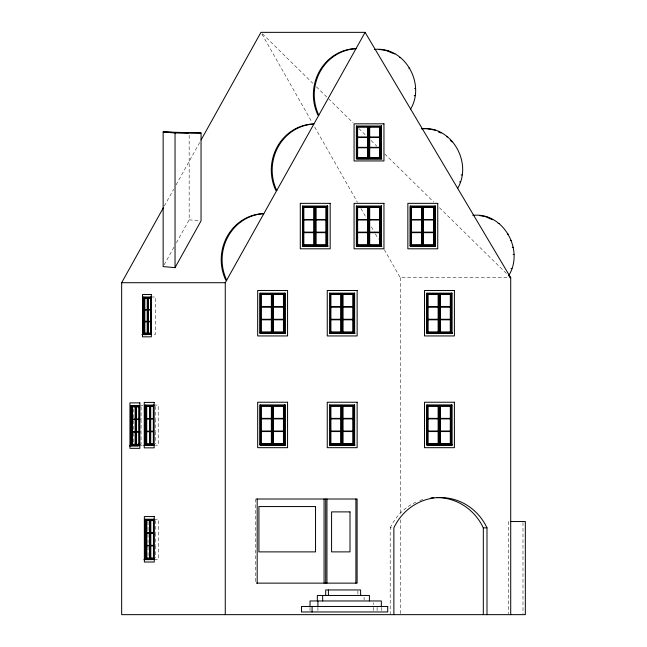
<?xml version="1.0" encoding="UTF-8"?>
<svg xmlns="http://www.w3.org/2000/svg" width="647" height="647" viewBox="0 0 647 647"><rect width="100%" height="100%" fill="white"/><g stroke="black" fill="none" stroke-linecap="round" stroke-linejoin="round"><path stroke-width="0.49" stroke-dasharray="3.23 2.43" d="M164.33 206.013L173.655 189.264M176.105 184.856L199.648 142.542M164.136 264.833L173.946 247.186M176.405 242.771L189.167 219.826L189.167 134.018M384.326 249.661L400.242 277.7L508.801 277.7M151.228 297.013L155.498 297.013L155.498 334.337L152.724 334.337M153.946 405.071L158.208 405.071L158.208 445.176L155.458 445.176M140.496 405.548L143.06 405.548M139.841 444.319L141.062 444.319L141.062 432.204M140.496 445.662L142.203 445.662M154.051 519.242L158.313 519.242L158.313 559.348L154.9 559.348M390.198 614.65L390.198 527.855L392.955 527.855M189.167 219.826L200.06 220.797M262.391 33.765L312.776 83.261M316.375 86.795L353.084 122.857M358.842 128.51L366.04 135.579M371.079 140.528L376.837 146.19M384.747 153.962L433.692 202.042M439.45 207.703L506.391 273.455M261.946 34.105L312.194 122.606M314.677 126.982L357.459 202.341M360.945 208.48L366.412 218.112M371.394 226.879L374.872 233.009M375.373 233.89L378.358 239.147M522.986 522.533L522.986 613.647M508.348 521.531L508.348 613.647M400.242 277.7L400.242 514.777M400.242 519.816L400.242 614.65M381.35 607.379L381.35 611.051M377.104 607.379L377.104 611.051M373.473 602.802L373.473 604.63M373.473 607.379L373.473 611.965M364.091 597.294L364.091 600.044M357.904 590.881L357.904 594.544M317.912 607.379L317.912 611.051M310.034 607.379L310.034 611.051M255.549 499.015L255.549 583.141M155.466 520.576L155.466 532.699M155.466 533.233L155.466 545.348M155.466 545.89L155.466 558.005M155.361 406.413L155.361 418.528M155.361 419.062L155.361 431.185M155.361 431.719L155.361 443.842M148.034 521.587L148.034 531.688M148.034 534.244L148.034 544.345M148.034 546.893L148.034 555.991M141.062 406.89L141.062 419.013M141.062 419.547L141.062 431.662M133.63 408.912L133.63 418.002M133.63 420.558L133.63 430.659M133.63 433.207L133.63 443.308M390.198 527.855A54.227 51.889 -90 0 1 417.04 501.627M419.733 500.56A54.227 51.889 -90 0 1 423.421 499.379"/><path stroke-width="0.97" d="M410.643 109.06C425.758 83.698 404.731 46.058 374.346 49.463M457.664 188.277C472.779 162.915 451.752 125.283 421.367 128.688L429.01 128.802M472.811 215.362C503.212 211.965 524.207 249.596 509.1 274.959M510.305 521.531L525.34 521.531L525.34 614.65L121.66 614.65L121.66 282.707L163.351 207.776M201.12 139.898L260.951 32.35L365.094 32.35L510.709 277.7L510.709 614.65M175.038 267.648L201.047 220.886L201.047 133.007L163.149 131.956L163.149 266.596L175.038 267.648L175.038 133.007L163.149 131.956L172.159 132.32M226.685 280.183A45.702 43.131 -85.8 0 1 263.798 213.728L262.933 213.647A45.719 43.139 -85.8 0 0 225.795 280.151L226.701 280.151M276.754 190.525A45.702 43.123 -85.8 0 1 313.868 124.07L313.011 123.998A45.719 43.139 -85.8 0 0 275.865 190.493L276.77 190.493M355.979 48.711L355.09 48.646A45.719 43.139 -85.8 0 0 317.952 115.15L318.825 115.19A45.702 43.123 -85.8 0 1 355.947 48.727L355.987 48.646M225.269 614.65L225.269 282.707L365.094 32.35M139.34 445.395L137.819 445.929L129.562 445.929L131.39 444.853L139.647 444.853M153.638 444.91L152.11 445.443L143.852 445.443L145.68 444.376L153.946 444.376M153.743 559.081L152.223 559.615L143.957 559.615L145.793 558.539L154.051 558.539M150.921 334.095C149.594 334.928 137.649 334.685 143.545 334.095L143.844 333.593L151.228 333.593M379.174 49.593L381.989 49.576M381.107 49.649L388.621 51.04M394.015 53.798L394.896 53.733M399.749 57.632L400.639 57.567M408.864 68.21L409.745 68.137M414.662 88.582L415.544 88.518M414.209 95.716L415.091 95.651M435.633 130.257L428.12 128.866M446.77 136.857L447.659 136.784M452.657 141.644L451.776 141.709L450.344 140.326M461.23 174.941L462.112 174.876M459.572 181.864L460.462 181.791M480.454 215.475L479.564 215.548L487.078 216.939M498.214 223.53L499.096 223.466M507.329 234.109L508.21 234.036M510.41 240.498L511.292 240.433M512.359 247.364L513.249 247.3M513.12 254.481L514.009 254.417M511.017 268.537L511.906 268.473M357.435 127.103L367.957 127.103L367.957 137.002L357.435 137.002M175.038 133.007L201.047 133.007M357.435 137.439L367.957 137.439L367.957 147.338L357.435 147.338M357.435 147.775L367.957 147.775L367.957 157.674L357.435 157.674M303.645 207.363L314.167 207.363L314.167 219.479L303.645 219.479M357.435 207.363L367.957 207.363L367.957 219.479L357.435 219.479M423.3 207.363L433.822 207.363L433.822 219.479L423.3 219.479M303.645 220.012L314.167 220.012L314.167 232.136L303.645 232.136M357.435 220.012L367.957 220.012L367.957 232.136L357.435 232.136M423.3 220.012L433.822 220.012L433.822 232.136L423.3 232.136M303.645 232.669L314.167 232.669L314.167 244.792L303.645 244.792M357.435 232.669L367.957 232.669L367.957 244.792L357.435 244.792M423.3 232.669L433.822 232.669L433.822 244.792L423.3 244.792M509.804 277.7L510.709 277.7L508.55 275.582M121.66 282.707L225.269 282.707M329.558 293.156L354.645 293.156L354.645 333.262L329.558 333.262M261.04 294.49L271.57 294.49L271.57 306.613L261.04 306.613M427.877 294.49L438.407 294.49L438.407 306.613L427.877 306.613M151.228 297.013L143.238 297.013L143.238 334.337L151.228 334.337M261.04 307.147L271.57 307.147L271.57 319.27L261.04 319.27M427.877 307.147L438.407 307.147L438.407 319.27L427.877 319.27M261.04 319.804L271.57 319.804L271.57 331.927L261.04 331.927M427.877 319.804L438.407 319.804L438.407 331.927L427.877 331.927M329.558 332.461L354.459 332.461L355.025 333.528L330.116 333.528L329.647 332.995M329.558 404.909L354.645 404.909L354.645 445.015L329.558 445.015M153.946 405.071L145.074 405.071L145.074 445.176L153.946 445.176M139.647 405.548L130.775 405.548L130.775 445.662L139.647 445.662M153.695 405.871L149.934 405.871L149.934 444.376M261.04 406.243L271.57 406.243L271.57 418.366L261.04 418.366M427.877 406.243L438.407 406.243L438.407 418.366L427.877 418.366M139.841 406.89L131.802 406.89L131.802 419.013L139.841 419.013M261.04 418.9L271.57 418.9L271.57 431.015L261.04 431.015M427.877 418.9L438.407 418.9L438.407 431.015L427.877 431.015M139.841 419.547L131.802 419.547L131.802 431.662L139.841 431.662M261.04 431.557L271.57 431.557L271.57 443.672L261.04 443.672M427.877 431.557L438.407 431.557L438.407 443.672L427.877 443.672M139.841 432.204L131.802 432.204L131.802 444.319L139.841 444.319M329.558 444.206L354.459 444.206L355.025 445.282L330.116 445.282L329.647 444.748M256.552 499.015L357.104 499.015L357.104 583.141L256.552 583.141M154.051 519.242L145.179 519.242L145.179 559.348L154.051 559.348M153.8 520.042L150.039 520.042L150.039 558.539M436.757 497.559A54.227 51.889 -90 0 1 483.317 527.855L486.997 527.855L486.997 614.65M176.162 132.481L188.164 132.967M387.731 51.105L393.117 53.41M438.342 131.867L441.036 133.023M487.094 217.392L492.48 219.697M483.317 527.855L483.317 614.65M451.727 293.156L451.727 333.262M451.727 404.909L451.727 445.015M450.983 332.461L450.983 293.956L439.653 293.956L439.653 332.461M450.983 444.206L450.983 405.709L439.653 405.709L439.653 444.206M450.296 294.49L450.296 306.613M450.296 307.147L450.296 319.27M450.296 319.804L450.296 331.927M450.296 406.243L450.296 418.366M450.296 418.9L450.296 431.015M450.296 431.557L450.296 443.672M440.146 294.49L440.146 306.613M440.146 307.147L440.146 319.27M440.146 319.804L440.146 331.927M440.146 406.243L440.146 418.366M440.146 418.9L440.146 431.015M440.146 431.557L440.146 443.672M438.901 332.461L438.901 293.956L427.57 293.956L427.57 332.461M438.901 444.206L438.901 405.709L427.57 405.709L427.57 444.206M438.221 294.49L438.221 306.613M438.221 307.147L438.221 319.27M438.221 319.804L438.221 331.927M438.221 406.243L438.221 418.366M438.221 418.9L438.221 431.015M438.221 431.557L438.221 443.672M435.067 206.021L435.067 246.127M434.323 245.326L434.323 206.83L422.984 206.83L422.984 245.326M433.636 207.363L433.636 219.479M433.636 220.012L433.636 232.136M433.636 232.669L433.636 244.792M428.071 294.49L428.071 306.613M428.071 307.147L428.071 319.27M428.071 319.804L428.071 331.927M428.071 406.243L428.071 418.366M428.071 418.9L428.071 431.015M428.071 431.557L428.071 443.672M427.012 293.156L427.012 333.262M427.012 404.909L427.012 445.015M423.486 207.363L423.486 219.479M423.486 220.012L423.486 232.136M423.486 232.669L423.486 244.792M422.24 245.326L422.24 206.83L410.91 206.83L410.91 245.326M421.553 207.363L421.553 219.479M421.553 220.012L421.553 232.136M421.553 232.669L421.553 244.792M411.403 207.363L411.403 219.479M411.403 220.012L411.403 232.136M411.403 232.669L411.403 244.792M410.344 206.021L410.344 246.127M393.877 614.65L393.877 527.855A54.227 51.889 -90 0 1 440.437 497.559A54.227 51.889 -90 0 1 486.997 527.855M381.277 126.011L381.277 158.766M381.277 206.021L381.277 246.127M381.35 606.465L381.35 600.966L310.034 600.966L310.034 606.465M380.533 158.111L380.533 126.666L369.202 126.666L369.202 158.111M380.533 245.326L380.533 206.83L369.202 206.83L369.202 245.326M379.846 127.103L379.846 137.002M379.846 137.439L379.846 147.338M379.846 147.775L379.846 157.674M379.846 207.363L379.846 219.479M379.846 220.012L379.846 232.136M379.846 232.669L379.846 244.792M369.696 127.103L369.696 137.002M369.696 137.439L369.696 147.338M369.696 147.775L369.696 157.674M369.696 207.363L369.696 219.479M369.696 220.012L369.696 232.136M369.696 232.669L369.696 244.792M369.413 600.966L369.413 595.458L317.353 595.458L317.353 600.966M368.45 158.111L368.45 126.666L357.12 126.666L357.12 158.111M368.45 245.326L368.45 206.83L357.12 206.83L357.12 245.326M367.771 127.103L367.771 137.002M367.771 137.439L367.771 147.338M367.771 147.775L367.771 157.674M367.771 207.363L367.771 219.479M367.771 220.012L367.771 232.136M367.771 232.669L367.771 244.792M360.622 595.458L360.622 589.959L325.7 589.959L325.7 595.458M357.621 127.103L357.621 137.002M357.621 137.439L357.621 147.338M357.621 147.775L357.621 157.674M357.621 207.363L357.621 219.479M357.621 220.012L357.621 232.136M357.621 232.669L357.621 244.792M356.562 126.011L356.562 158.766M356.562 206.021L356.562 246.127M355.899 499.015L355.899 583.141M354.459 293.156L354.459 333.262M354.459 404.909L354.459 445.015M353.715 332.461L353.715 293.956L342.384 293.956L342.384 332.461M353.715 444.206L353.715 405.709L342.384 405.709L342.384 444.206M353.027 294.49L353.027 306.613M353.027 307.147L353.027 319.27M353.027 319.804L353.027 331.927M353.027 406.243L353.027 418.366M353.027 418.9L353.027 431.015M353.027 431.557L353.027 443.672M342.878 294.49L342.878 306.613M342.878 307.147L342.878 319.27M342.878 319.804L342.878 331.927M342.878 406.243L342.878 418.366M342.878 418.9L342.878 431.015M342.878 431.557L342.878 443.672M341.632 332.461L341.632 293.956L330.302 293.956L330.302 332.461M341.632 444.206L341.632 405.709L330.302 405.709L330.302 444.206M340.953 294.49L340.953 306.613M340.953 307.147L340.953 319.27M340.953 319.804L340.953 331.927M340.953 406.243L340.953 418.366M340.953 418.9L340.953 431.015M340.953 431.557L340.953 443.672M330.803 294.49L330.803 306.613M330.803 307.147L330.803 319.27M330.803 319.804L330.803 331.927M330.803 406.243L330.803 418.366M330.803 418.9L330.803 431.015M330.803 431.557L330.803 443.672M329.744 293.156L329.744 333.262M329.744 404.909L329.744 445.015M328.409 589.959L328.409 595.458M327.495 206.021L327.495 246.127M326.953 499.015L326.953 583.141M326.743 245.326L326.743 206.83L315.412 206.83L315.412 245.326M326.064 207.363L326.064 219.479M326.064 220.012L326.064 232.136M326.064 232.669L326.064 244.792M325.7 499.015L325.7 583.141M324.066 499.015L324.066 583.141M322.667 595.458L322.667 600.966M317.912 600.966L317.912 606.465M315.914 207.363L315.914 219.479M315.914 220.012L315.914 232.136M315.914 232.669L315.914 244.792M314.668 245.326L314.668 206.83L303.33 206.83L303.33 245.326M313.981 207.363L313.981 219.479M313.981 220.012L313.981 232.136M313.981 232.669L313.981 244.792M312.08 606.465L312.08 611.965M303.831 207.363L303.831 219.479M303.831 220.012L303.831 232.136M303.831 232.669L303.831 244.792M302.772 206.021L302.772 246.127M284.89 293.156L284.89 333.262M284.89 404.909L284.89 445.015M284.146 332.461L284.146 293.956L272.808 293.956L272.808 332.461M284.146 444.206L284.146 405.709L272.808 405.709L272.808 444.206M283.459 294.49L283.459 306.613M283.459 307.147L283.459 319.27M283.459 319.804L283.459 331.927M283.459 406.243L283.459 418.366M283.459 418.9L283.459 431.015M283.459 431.557L283.459 443.672M273.309 294.49L273.309 306.613M273.309 307.147L273.309 319.27M273.309 319.804L273.309 331.927M273.309 406.243L273.309 418.366M273.309 418.9L273.309 431.015M273.309 431.557L273.309 443.672M272.063 332.461L272.063 293.956L260.733 293.956L260.733 332.461M272.063 444.206L272.063 405.709L260.733 405.709L260.733 444.206M271.376 294.49L271.376 306.613M271.376 307.147L271.376 319.27M271.376 319.804L271.376 331.927M271.376 406.243L271.376 418.366M271.376 418.9L271.376 431.015M271.376 431.557L271.376 443.672M261.226 294.49L261.226 306.613M261.226 307.147L261.226 319.27M261.226 319.804L261.226 331.927M261.226 406.243L261.226 418.366M261.226 418.9L261.226 431.015M261.226 431.557L261.226 443.672M260.175 293.156L260.175 333.262M260.175 404.909L260.175 445.015M257.183 499.015L257.183 583.141M153.436 519.242L153.436 559.348M153.331 405.071L153.331 445.176M151.01 333.593L151.01 297.757L147.645 297.757L147.645 333.593M150.816 520.576L150.816 532.699M150.816 533.233L150.816 545.348M150.816 545.89L150.816 558.005M150.711 406.413L150.711 418.528M150.711 419.062L150.711 431.185M150.711 431.719L150.711 443.842M150.622 297.013L150.622 334.337M150.104 406.413L150.104 418.528M150.104 419.062L150.104 431.185M150.104 431.719L150.104 443.842M149.797 558.539L149.797 520.042L146.036 520.042L146.036 558.539M149.692 444.376L149.692 405.871L145.931 405.871L145.931 444.376M149.522 406.413L149.522 418.528M149.522 419.062L149.522 431.185M149.522 431.719L149.522 443.842M148.406 298.259L148.406 309.541M148.406 310.034L148.406 321.316M148.406 321.818L148.406 333.1M147.799 298.259L147.799 309.541M147.799 310.034L147.799 321.316M147.799 321.818L147.799 333.1M147.427 333.593L147.427 297.757L144.071 297.757L144.071 333.593M147.281 298.259L147.281 309.541M147.281 310.034L147.281 321.316M147.281 321.818L147.281 333.1M146.812 520.576L146.812 532.699M146.812 533.233L146.812 545.348M146.812 545.89L146.812 558.005M146.707 406.413L146.707 418.528M146.707 419.062L146.707 431.185M146.707 431.719L146.707 443.842M145.68 405.071L145.68 445.176M145.793 519.242L145.793 559.348M144.823 298.259L144.823 309.541M144.823 310.034L144.823 321.316M144.823 321.818L144.823 333.1M143.844 297.013L143.844 334.337M139.396 444.853L139.396 406.356L135.644 406.356L135.644 444.853M139.234 406.89L139.234 419.013M139.234 419.547L139.234 431.662M139.234 432.204L139.234 444.319M139.032 405.548L139.032 445.662M136.412 406.89L136.412 419.013M136.412 419.547L136.412 431.662M136.412 432.204L136.412 444.319M135.805 406.89L135.805 419.013M135.805 419.547L135.805 431.662M135.805 432.204L135.805 444.319M135.393 444.853L135.393 406.356L131.632 406.356L131.632 444.853M135.231 406.89L135.231 419.013M135.231 419.547L135.231 431.662M135.231 432.204L135.231 444.319M132.409 406.89L132.409 419.013M132.409 419.547L132.409 431.662M132.409 432.204L132.409 444.319M131.39 405.548L131.39 445.662M430.983 497.891A54.227 51.889 -90 0 1 433.87 497.64M383.954 123.828L354.071 123.828L354.071 160.949L383.954 160.949L383.954 123.828M381.463 126.011L356.376 126.011L356.376 158.766L381.463 158.766L381.463 126.011M380.032 127.103L369.51 127.103L369.51 137.002L380.032 137.002L380.032 127.103M380.032 137.439L369.51 137.439L369.51 147.338L380.032 147.338L380.032 137.439M380.032 147.775L369.51 147.775L369.51 157.674L380.032 157.674L380.032 147.775M381.277 158.111L356.376 158.111L356.934 158.984L381.843 158.984L381.277 158.111M330.172 203.352L300.281 203.352L300.281 248.804L330.172 248.804L330.172 203.352M383.954 203.352L354.071 203.352L354.071 248.804L383.954 248.804L383.954 203.352M437.744 203.352L407.853 203.352L407.853 248.804L437.744 248.804L437.744 203.352M327.681 206.021L302.586 206.021L302.586 246.127L327.681 246.127L327.681 206.021M381.463 206.021L356.376 206.021L356.376 246.127L381.463 246.127L381.463 206.021M435.253 206.021L410.158 206.021L410.158 246.127L435.253 246.127L435.253 206.021M326.25 207.363L315.72 207.363L315.72 219.479L326.25 219.479L326.25 207.363M380.032 207.363L369.51 207.363L369.51 219.479L380.032 219.479L380.032 207.363M421.739 207.363L411.217 207.363L411.217 219.479L421.739 219.479L421.739 207.363M326.25 220.012L315.72 220.012L315.72 232.136L326.25 232.136L326.25 220.012M380.032 220.012L369.51 220.012L369.51 232.136L380.032 232.136L380.032 220.012M421.739 220.012L411.217 220.012L411.217 232.136L421.739 232.136L421.739 220.012M326.25 232.669L315.72 232.669L315.72 244.792L326.25 244.792L326.25 232.669M380.032 232.669L369.51 232.669L369.51 244.792L380.032 244.792L380.032 232.669M421.739 232.669L411.217 232.669L411.217 244.792L421.739 244.792L421.739 232.669M327.495 245.326L302.586 245.326L303.144 246.394L328.053 246.394L327.495 245.326M381.277 245.326L356.376 245.326L356.934 246.394L381.843 246.394L381.277 245.326M435.067 245.326L410.158 245.326L410.724 246.394L435.625 246.394L435.067 245.326M287.567 290.479L257.684 290.479L257.684 335.939L287.567 335.939L287.567 290.479M357.136 290.479L327.253 290.479L327.253 335.939L357.136 335.939L357.136 290.479M454.404 290.479L424.521 290.479L424.521 335.939L454.404 335.939L454.404 290.479M285.076 293.156L259.981 293.156L259.981 333.262L285.076 333.262L285.076 293.156M451.913 293.156L426.826 293.156L426.826 333.262L451.913 333.262L451.913 293.156M151.358 294.522L142.502 294.522L142.502 336.828L151.358 336.828L151.358 294.522M283.645 294.49L273.123 294.49L273.123 306.613L283.645 306.613L283.645 294.49M341.139 294.49L330.609 294.49L330.609 306.613L341.139 306.613L341.139 294.49M353.213 294.49L342.692 294.49L342.692 306.613L353.213 306.613L353.213 294.49M450.482 294.49L439.96 294.49L439.96 306.613L450.482 306.613L450.482 294.49M150.856 298.259L144.216 298.259L144.216 309.541L150.856 309.541L150.856 298.259M283.645 307.147L273.123 307.147L273.123 319.27L283.645 319.27L283.645 307.147M341.139 307.147L330.609 307.147L330.609 319.27L341.139 319.27L341.139 307.147M353.213 307.147L342.692 307.147L342.692 319.27L353.213 319.27L353.213 307.147M450.482 307.147L439.96 307.147L439.96 319.27L450.482 319.27L450.482 307.147M150.856 310.034L144.216 310.034L144.216 321.316L150.856 321.316L150.856 310.034M283.645 319.804L273.123 319.804L273.123 331.927L283.645 331.927L283.645 319.804M341.139 319.804L330.609 319.804L330.609 331.927L341.139 331.927L341.139 319.804M353.213 319.804L342.692 319.804L342.692 331.927L353.213 331.927L353.213 319.804M450.482 319.804L439.96 319.804L439.96 331.927L450.482 331.927L450.482 319.804M150.856 321.818L144.216 321.818L144.216 333.1L150.856 333.1L150.856 321.818M284.89 332.461L259.981 332.461L260.547 333.528L285.448 333.528L284.89 332.461M451.727 332.461L426.826 332.461L427.384 333.528L452.293 333.528L451.727 332.461M287.567 402.232L257.684 402.232L257.684 447.684L287.567 447.684L287.567 402.232M357.136 402.232L327.253 402.232L327.253 447.684L357.136 447.684L357.136 402.232M454.404 402.232L424.521 402.232L424.521 447.684L454.404 447.684L454.404 402.232M154.156 402.402L144.249 402.402L144.249 447.853L154.156 447.853L154.156 402.402M139.865 402.879L129.95 402.879L129.95 448.331L139.865 448.331L139.865 402.879M285.076 404.909L259.981 404.909L259.981 445.015L285.076 445.015L285.076 404.909M451.913 404.909L426.826 404.909L426.826 445.015L451.913 445.015L451.913 404.909M283.645 406.243L273.123 406.243L273.123 418.366L283.645 418.366L283.645 406.243M341.139 406.243L330.609 406.243L330.609 418.366L341.139 418.366L341.139 406.243M353.213 406.243L342.692 406.243L342.692 418.366L353.213 418.366L353.213 406.243M450.482 406.243L439.96 406.243L439.96 418.366L450.482 418.366L450.482 406.243M153.525 406.413L146.101 406.413L146.101 418.528L153.525 418.528L153.525 406.413M283.645 418.9L273.123 418.9L273.123 431.015L283.645 431.015L283.645 418.9M341.139 418.9L330.609 418.9L330.609 431.015L341.139 431.015L341.139 418.9M353.213 418.9L342.692 418.9L342.692 431.015L353.213 431.015L353.213 418.9M450.482 418.9L439.96 418.9L439.96 431.015L450.482 431.015L450.482 418.9M153.525 419.062L146.101 419.062L146.101 431.185L153.525 431.185L153.525 419.062M283.645 431.557L273.123 431.557L273.123 443.672L283.645 443.672L283.645 431.557M341.139 431.557L330.609 431.557L330.609 443.672L341.139 443.672L341.139 431.557M353.213 431.557L342.692 431.557L342.692 443.672L353.213 443.672L353.213 431.557M450.482 431.557L439.96 431.557L439.96 443.672L450.482 443.672L450.482 431.557M153.525 431.719L146.101 431.719L146.101 443.842L153.525 443.842L153.525 431.719M284.89 444.206L259.981 444.206L260.547 445.282L285.448 445.282L284.89 444.206M451.727 444.206L426.826 444.206L427.384 445.282L452.293 445.282L451.727 444.206M315.534 506.561L258.913 506.561L258.913 551.883L315.534 551.883L315.534 506.561M350.003 511.89L331.579 511.89L331.579 551.883L350.003 551.883L350.003 511.89M154.261 516.565L144.354 516.565L144.354 562.017L154.261 562.017L154.261 516.565M149.627 520.576L146.206 520.576L146.206 532.699L149.627 532.699L149.627 520.576M153.638 520.576L150.209 520.576L150.209 532.699L153.638 532.699L153.638 520.576M149.627 533.233L146.206 533.233L146.206 545.348L149.627 545.348L149.627 533.233M153.638 533.233L150.209 533.233L150.209 545.348L153.638 545.348L153.638 533.233M149.627 545.89L146.206 545.89L146.206 558.005L149.627 558.005L149.627 545.89M153.638 545.89L150.209 545.89L150.209 558.005L153.638 558.005L153.638 545.89M387.707 606.465L301.478 606.465L301.478 611.965L387.707 611.965L387.707 606.465"/></g></svg>
